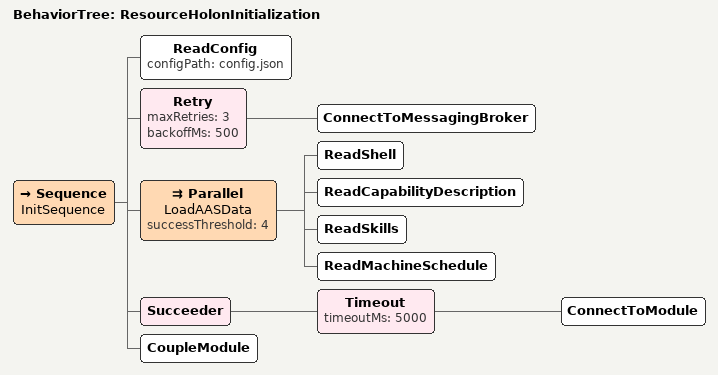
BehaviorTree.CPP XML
<?xml version="1.0" encoding="UTF-8"?>
<root BTCPP_format="4" main_tree_to_execute="ResourceHolonInitialization">
  <BehaviorTree ID="ResourceHolonInitialization">

    <!--
      Initialisierungs-Tree für Resource Holon
      Lädt Konfiguration, verbindet zu Systemen und lädt AAS-Daten
    -->

    <Sequence name="InitSequence">

      <!-- Phase 1: Lade globale Konfiguration -->
      <ReadConfig configPath="config.json" />

      <!-- Phase 2: Verbinde zu MQTT Broker -->
      <Retry maxRetries="3" backoffMs="500">
        <ConnectToMessagingBroker />
      </Retry>

      <!-- Phase 3: Lade AAS-Daten parallel -->
      <Parallel name="LoadAASData" successThreshold="4">
        <ReadShell />
        <ReadCapabilityDescription />
        <ReadSkills />
        <ReadMachineSchedule />
      </Parallel>

      <!-- Phase 4: Verbinde zu OPC UA Modul (optional) -->
      <Succeeder>
        <Timeout timeoutMs="5000">
          <ConnectToModule />
        </Timeout>
      </Succeeder>

      <!-- Phase 5: Registriere Modul im System -->
      <CoupleModule />

    </Sequence>

  </BehaviorTree>

  <!-- TreeNodesModel for Groot2 Editor -->
</root>
